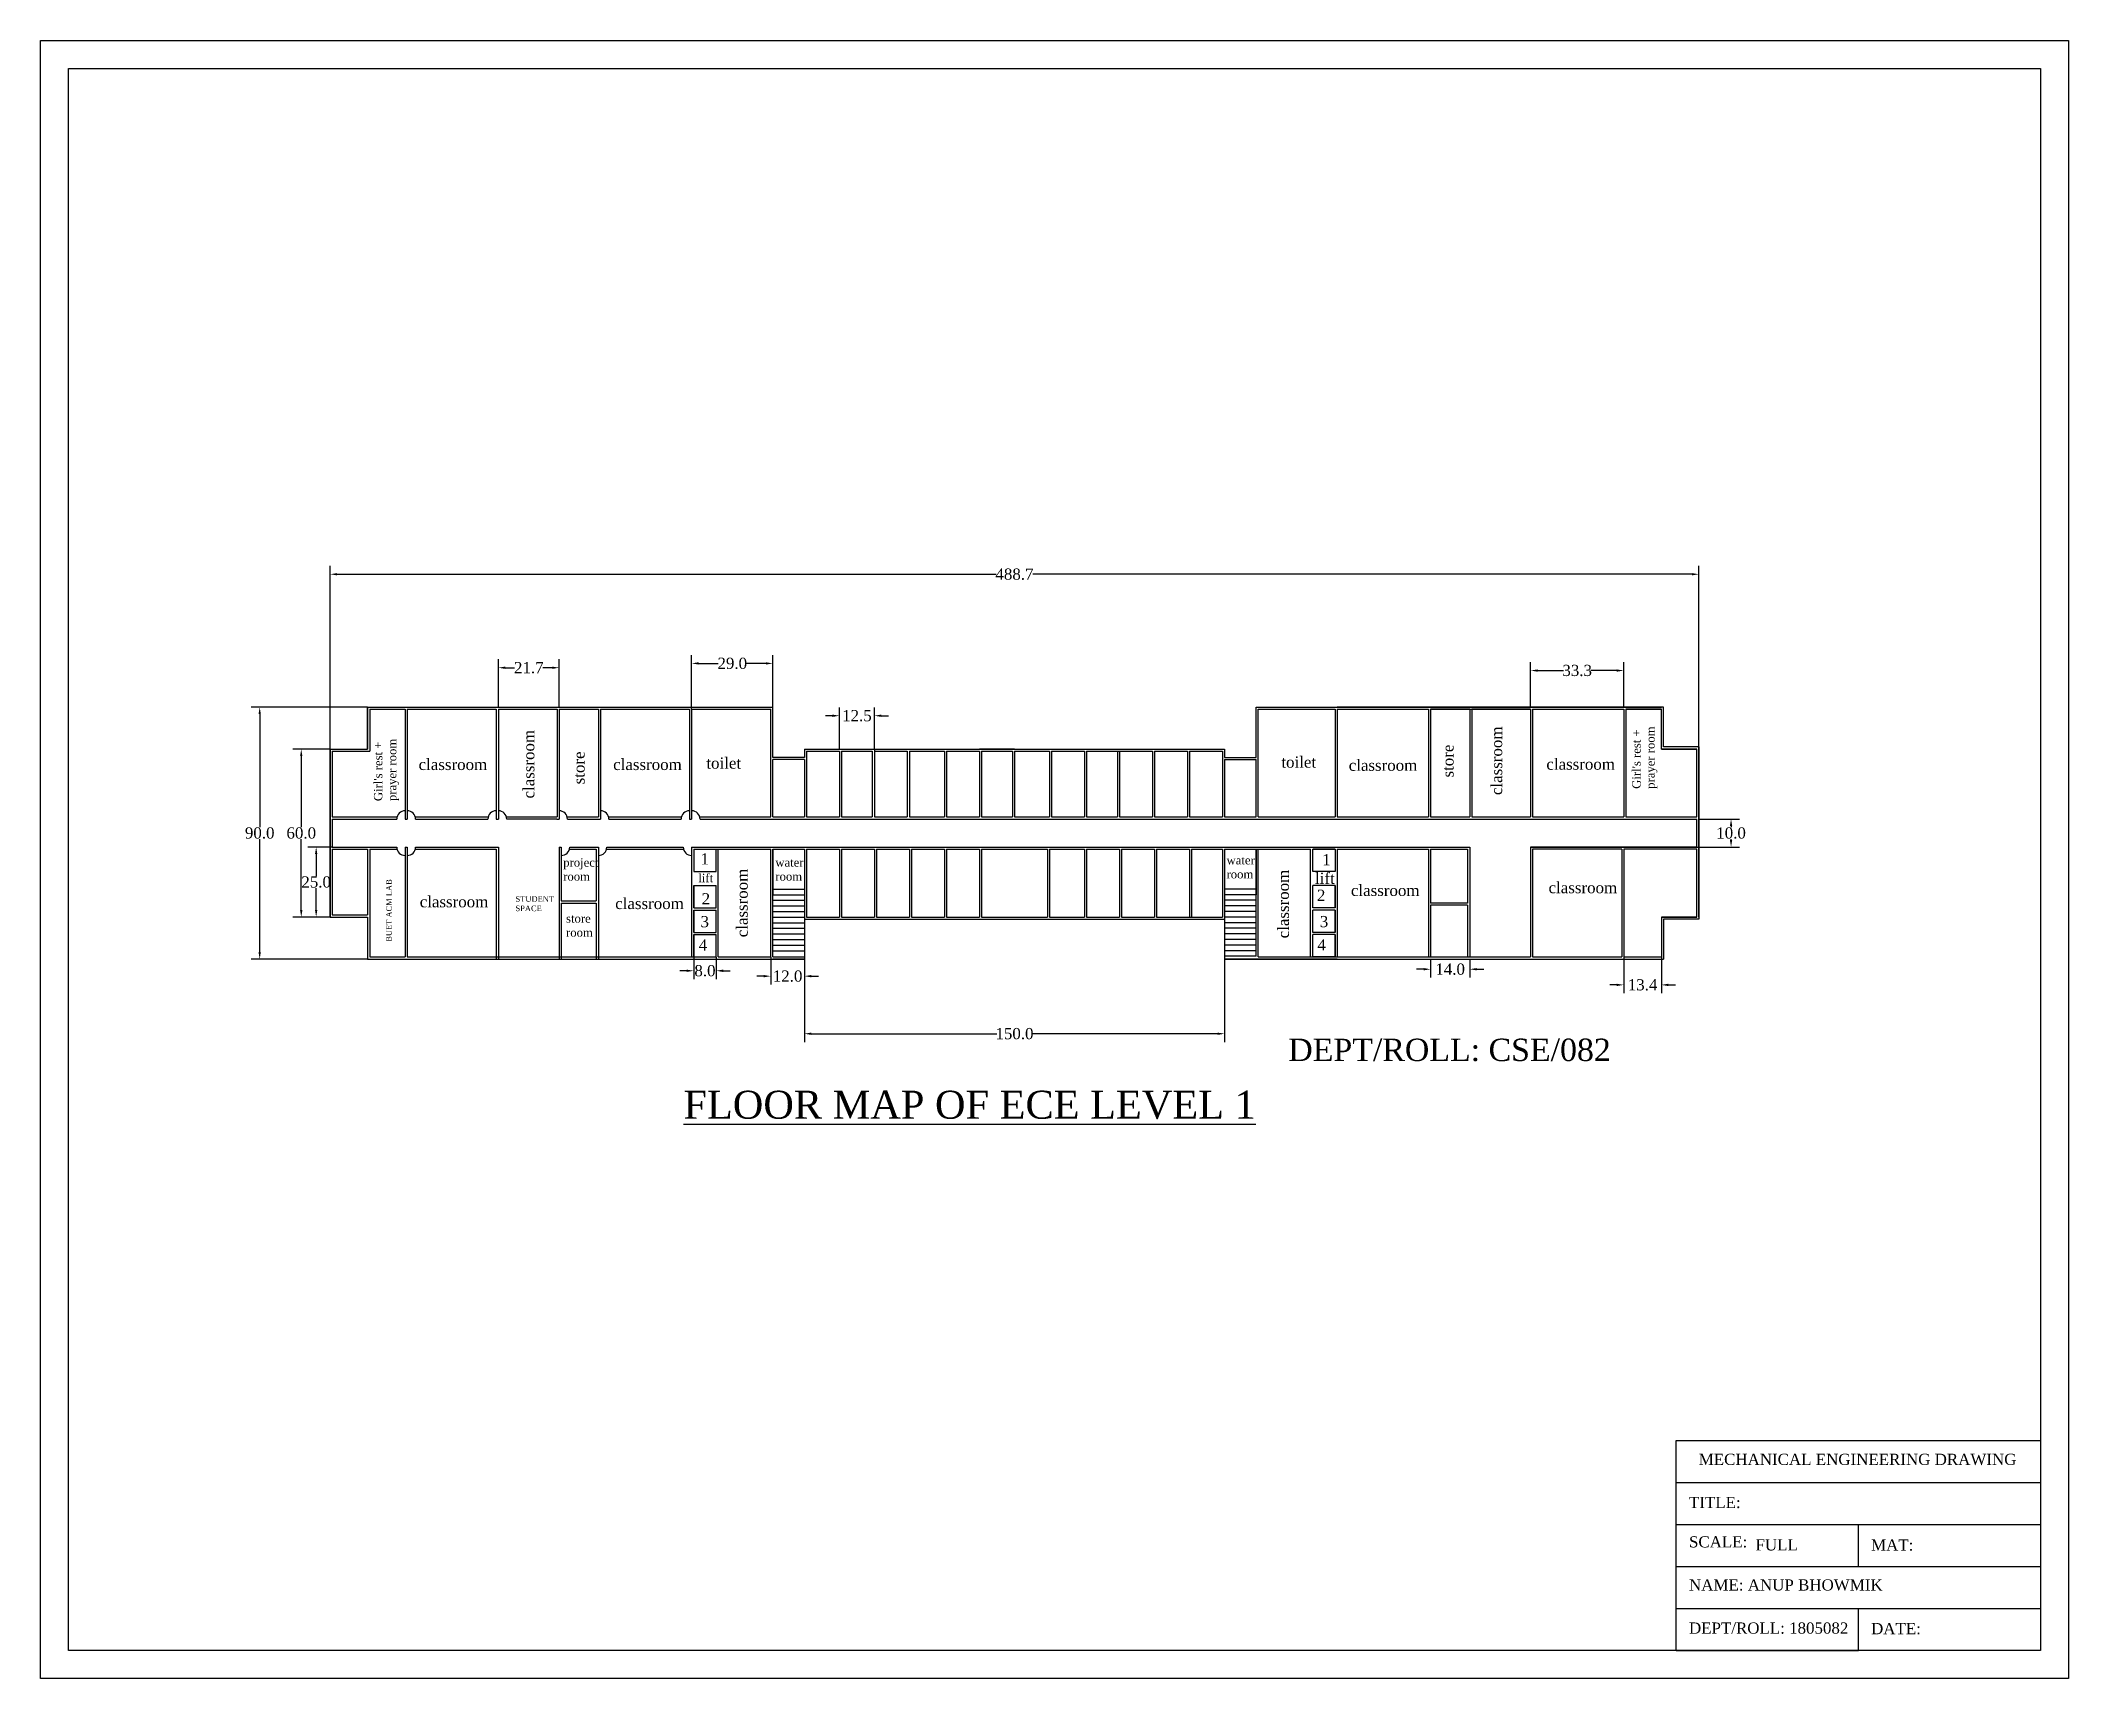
# Model space of a CAD drawing. Header units: millimetres. Extents: x 14 to 738, y -548 to 37.
import ezdxf

# ---------------------------------------------------------------- set-up
doc = ezdxf.new("R2010")
doc.units = ezdxf.units.MM
doc.header["$MEASUREMENT"] = 0
doc.styles.get("Standard").update_dxf_attribs({"font": 'times.ttf', "height": 4})
doc.dimstyles.get("Standard").update_dxf_attribs({"dimtxt": 0.18, "dimasz": 2.5, "dimexe": 3, "dimexo": 0.0625, "dimgap": 0.09, "dimtad": 0, "dimtih": 1, "dimtoh": 1, "dimdec": 1, "dimzin": 0, "dimdsep": 46, "dimtxsty": 'Standard', "dimcen": -2, "dimadec": 0, "dimazin": 0, "dimtfac": 1, "dimtdec": 1, "dimtofl": 0, "dimtmove": 0, "dimatfit": 3, "dimfxl": 1, "dimtolj": 1, "dimtzin": 0, "dimarcsym": 0})

# ---------------------------------------------------------------- blocks, each defined once
blk = doc.blocks.new('*D2')
at = {"color": 0, "lineweight": -2}
for p, q in [((286.23, -291.08), (286.23, -320.68)), ((436.23, -291.08), (436.23, -320.68)), ((288.73, -317.68), (354.95, -317.68)), ((433.73, -317.68), (367.52, -317.68))]:
    blk.add_line(p, q, dxfattribs=at)
at = {"color": 0}
for points in [[(288.73, -317.27), (288.73, -318.1), (286.23, -317.68)], [(433.73, -317.27), (433.73, -318.1), (436.23, -317.68)]]:
    blk.add_solid(points, dxfattribs=at)
at = {"layer": 'Defpoints', "color": 0}
for p in [(286.23, -291.02), (436.23, -291.02), (436.23, -317.68)]:
    blk.add_point(p, dxfattribs=at)
at = {"color": 0, "insert": (361.23, -317.68), "char_height": 4, "attachment_point": 5}
blk.add_mtext('\\A1;150.0', dxfattribs=at)
blk = doc.blocks.new('*D3')
at = {"color": 0, "lineweight": -2}
for p, q in [((116.82, -216.02), (103.6, -216.02)), ((106.6, -218.52), (106.6, -243.89)), ((106.6, -273.52), (106.6, -248.15)), ((116.82, -276.02), (103.6, -276.02))]:
    blk.add_line(p, q, dxfattribs=at)
at = {"color": 0}
for points in [[(106.18, -218.52), (107.01, -218.52), (106.6, -216.02)], [(106.18, -273.52), (107.01, -273.52), (106.6, -276.02)]]:
    blk.add_solid(points, dxfattribs=at)
at = {"layer": 'Defpoints', "color": 0}
for p in [(116.88, -216.02), (106.6, -276.02), (116.88, -276.02)]:
    blk.add_point(p, dxfattribs=at)
at = {"color": 0, "insert": (106.6, -246.02), "char_height": 4, "attachment_point": 5}
blk.add_mtext('\\A1;60.0', dxfattribs=at)
blk = doc.blocks.new('*D4')
at = {"color": 0, "lineweight": -2}
for p, q in [((130.22, -201.02), (88.76, -201.02)), ((91.76, -203.52), (91.76, -243.89)), ((91.76, -288.52), (91.76, -248.15)), ((130.22, -291.02), (88.76, -291.02))]:
    blk.add_line(p, q, dxfattribs=at)
at = {"color": 0}
for points in [[(91.34, -203.52), (92.17, -203.52), (91.76, -201.02)], [(91.34, -288.52), (92.17, -288.52), (91.76, -291.02)]]:
    blk.add_solid(points, dxfattribs=at)
at = {"layer": 'Defpoints', "color": 0}
for p in [(130.28, -201.02), (91.76, -291.02), (130.28, -291.02)]:
    blk.add_point(p, dxfattribs=at)
at = {"color": 0, "insert": (91.76, -246.02), "char_height": 4, "attachment_point": 5}
blk.add_mtext('\\A1;90.0', dxfattribs=at)
blk = doc.blocks.new('*D5')
at = {"color": 0, "lineweight": -2}
for p, q in [((605.65, -241.02), (620.07, -241.02)), ((617.07, -243.52), (617.07, -243.89)), ((604.9, -251.02), (620.07, -251.02)), ((617.07, -248.52), (617.07, -248.15))]:
    blk.add_line(p, q, dxfattribs=at)
at = {"color": 0}
for points in [[(616.65, -243.52), (617.48, -243.52), (617.07, -241.02)], [(616.65, -248.52), (617.48, -248.52), (617.07, -251.02)]]:
    blk.add_solid(points, dxfattribs=at)
at = {"layer": 'Defpoints', "color": 0}
for p in [(605.58, -241.02), (604.83, -251.02), (617.07, -251.02)]:
    blk.add_point(p, dxfattribs=at)
at = {"color": 0, "insert": (617.07, -246.02), "char_height": 4, "attachment_point": 5}
blk.add_mtext('\\A1;10.0', dxfattribs=at)
blk = doc.blocks.new('*D6')
at = {"color": 0, "lineweight": -2}
for p, q in [((545.48, -200.95), (545.48, -184.97)), ((547.98, -187.97), (557.24, -187.97)), ((576.28, -187.97), (567.03, -187.97)), ((578.78, -200.95), (578.78, -184.97))]:
    blk.add_line(p, q, dxfattribs=at)
at = {"color": 0}
for points in [[(547.98, -187.56), (547.98, -188.39), (545.48, -187.97)], [(576.28, -187.56), (576.28, -188.39), (578.78, -187.97)]]:
    blk.add_solid(points, dxfattribs=at)
at = {"layer": 'Defpoints', "color": 0}
for p in [(578.78, -187.97), (545.48, -201.02), (578.78, -201.02)]:
    blk.add_point(p, dxfattribs=at)
at = {"color": 0, "insert": (562.13, -187.97), "char_height": 4, "attachment_point": 5}
blk.add_mtext('\\A1;33.3', dxfattribs=at)
blk = doc.blocks.new('*D7')
at = {"color": 0, "lineweight": -2}
for p, q in [((578.78, -290.33), (578.78, -303.24)), ((592.18, -291.08), (592.18, -303.24)), ((576.28, -300.24), (573.78, -300.24)), ((594.68, -300.24), (597.18, -300.24))]:
    blk.add_line(p, q, dxfattribs=at)
at = {"color": 0}
for points in [[(576.28, -299.83), (576.28, -300.66), (578.78, -300.24)], [(594.68, -299.83), (594.68, -300.66), (592.18, -300.24)]]:
    blk.add_solid(points, dxfattribs=at)
at = {"layer": 'Defpoints', "color": 0}
for p in [(578.78, -290.27), (592.18, -291.02), (592.18, -300.24)]:
    blk.add_point(p, dxfattribs=at)
at = {"color": 0, "insert": (585.48, -300.24), "char_height": 4, "attachment_point": 5}
blk.add_mtext('\\A1;13.4', dxfattribs=at)
blk = doc.blocks.new('*D8')
at = {"color": 0, "lineweight": -2}
for p, q in [((507.28, -294.65), (504.78, -294.65)), ((509.78, -291.08), (509.78, -297.65)), ((523.78, -291.08), (523.78, -297.65)), ((526.28, -294.65), (528.78, -294.65))]:
    blk.add_line(p, q, dxfattribs=at)
at = {"color": 0}
for points in [[(507.28, -294.23), (507.28, -295.06), (509.78, -294.65)], [(526.28, -294.23), (526.28, -295.06), (523.78, -294.65)]]:
    blk.add_solid(points, dxfattribs=at)
at = {"layer": 'Defpoints', "color": 0}
for p in [(509.78, -291.02), (523.78, -291.02), (523.78, -294.65)]:
    blk.add_point(p, dxfattribs=at)
at = {"color": 0, "insert": (516.78, -294.65), "char_height": 4, "attachment_point": 5}
blk.add_mtext('\\A1;14.0', dxfattribs=at)
blk = doc.blocks.new('*D1')
at = {"color": 0, "lineweight": -2}
for p, q in [((298.73, -215.95), (298.73, -201.11)), ((311.23, -215.95), (311.23, -201.11)), ((296.23, -204.11), (293.73, -204.11)), ((313.73, -204.11), (316.23, -204.11))]:
    blk.add_line(p, q, dxfattribs=at)
at = {"color": 0}
for points in [[(296.23, -203.69), (296.23, -204.53), (298.73, -204.11)], [(313.73, -203.69), (313.73, -204.53), (311.23, -204.11)]]:
    blk.add_solid(points, dxfattribs=at)
at = {"layer": 'Defpoints', "color": 0}
for p in [(311.23, -204.11), (298.73, -216.02), (311.23, -216.02)]:
    blk.add_point(p, dxfattribs=at)
at = {"color": 0, "insert": (304.98, -204.11), "char_height": 4, "attachment_point": 5}
blk.add_mtext('\\A1;12.5', dxfattribs=at)
blk = doc.blocks.new('*D9')
at = {"color": 0, "lineweight": -2}
for p, q in [((244.23, -295.2), (241.73, -295.2)), ((246.73, -290.33), (246.73, -298.2)), ((254.73, -290.33), (254.73, -298.2)), ((257.23, -295.2), (259.73, -295.2))]:
    blk.add_line(p, q, dxfattribs=at)
at = {"color": 0}
for points in [[(244.23, -294.78), (244.23, -295.62), (246.73, -295.2)], [(257.23, -294.78), (257.23, -295.62), (254.73, -295.2)]]:
    blk.add_solid(points, dxfattribs=at)
at = {"layer": 'Defpoints', "color": 0}
for p in [(246.73, -290.27), (254.73, -290.27), (254.73, -295.2)]:
    blk.add_point(p, dxfattribs=at)
at = {"color": 0, "insert": (250.73, -295.2), "char_height": 4, "attachment_point": 5}
blk.add_mtext('\\A1;8.0', dxfattribs=at)
blk = doc.blocks.new('*D10')
at = {"color": 0, "lineweight": -2}
for p, q in [((176.98, -200.95), (176.98, -183.96)), ((179.48, -186.96), (182.77, -186.96)), ((196.18, -186.96), (192.9, -186.96)), ((198.68, -200.95), (198.68, -183.96))]:
    blk.add_line(p, q, dxfattribs=at)
at = {"color": 0}
for points in [[(179.48, -186.55), (179.48, -187.38), (176.98, -186.96)], [(196.18, -186.55), (196.18, -187.38), (198.68, -186.96)]]:
    blk.add_solid(points, dxfattribs=at)
at = {"layer": 'Defpoints', "color": 0}
for p in [(198.68, -186.96), (176.98, -201.02), (198.68, -201.02)]:
    blk.add_point(p, dxfattribs=at)
at = {"color": 0, "insert": (187.83, -186.96), "char_height": 4, "attachment_point": 5}
blk.add_mtext('\\A1;21.7', dxfattribs=at)
blk = doc.blocks.new('*D11')
at = {"color": 0, "lineweight": -2}
for p, q in [((245.98, -201.7), (245.98, -182.42)), ((248.48, -185.42), (255.4, -185.42)), ((272.48, -185.42), (265.57, -185.42)), ((274.98, -201.7), (274.98, -182.42))]:
    blk.add_line(p, q, dxfattribs=at)
at = {"color": 0}
for points in [[(248.48, -185), (248.48, -185.84), (245.98, -185.42)], [(272.48, -185), (272.48, -185.84), (274.98, -185.42)]]:
    blk.add_solid(points, dxfattribs=at)
at = {"layer": 'Defpoints', "color": 0}
for p in [(274.98, -185.42), (245.98, -201.77), (274.98, -201.77)]:
    blk.add_point(p, dxfattribs=at)
at = {"color": 0, "insert": (260.48, -185.42), "char_height": 4, "attachment_point": 5}
blk.add_mtext('\\A1;29.0', dxfattribs=at)
blk = doc.blocks.new('*D13')
at = {"color": 0, "lineweight": -2}
for p, q in [((116.88, -215.95), (116.88, -150.58)), ((605.58, -215.2), (605.58, -150.58)), ((119.38, -153.58), (354.68, -153.58)), ((603.08, -153.58), (367.79, -153.58))]:
    blk.add_line(p, q, dxfattribs=at)
at = {"color": 0}
for points in [[(119.38, -153.16), (119.38, -153.99), (116.88, -153.58)], [(603.08, -153.16), (603.08, -153.99), (605.58, -153.58)]]:
    blk.add_solid(points, dxfattribs=at)
at = {"layer": 'Defpoints', "color": 0}
for p in [(116.88, -153.58), (116.88, -216.02), (605.58, -215.27)]:
    blk.add_point(p, dxfattribs=at)
at = {"color": 0, "insert": (361.23, -153.58), "char_height": 4, "attachment_point": 5}
blk.add_mtext('\\A1;488.7', dxfattribs=at)
blk = doc.blocks.new('*D14')
at = {"color": 0, "lineweight": -2}
for p, q in [((117.57, -251.02), (108.92, -251.02)), ((111.92, -253.52), (111.92, -261.39)), ((111.92, -273.52), (111.92, -265.65)), ((116.76, -276.02), (108.92, -276.02))]:
    blk.add_line(p, q, dxfattribs=at)
at = {"color": 0}
for points in [[(111.5, -253.52), (112.34, -253.52), (111.92, -251.02)], [(111.5, -273.52), (112.34, -273.52), (111.92, -276.02)]]:
    blk.add_solid(points, dxfattribs=at)
at = {"layer": 'Defpoints', "color": 0}
for p in [(111.92, -251.02), (117.63, -251.02), (116.82, -276.02)]:
    blk.add_point(p, dxfattribs=at)
at = {"color": 0, "insert": (111.92, -263.52), "char_height": 4, "attachment_point": 5}
blk.add_mtext('\\A1;25.0', dxfattribs=at)
blk = doc.blocks.new('*D15')
at = {"color": 0, "lineweight": -2}
for p, q in [((274.23, -290.33), (274.23, -300.13)), ((286.23, -290.33), (286.23, -300.13)), ((271.73, -297.13), (269.23, -297.13)), ((288.73, -297.13), (291.23, -297.13))]:
    blk.add_line(p, q, dxfattribs=at)
at = {"color": 0}
for points in [[(271.73, -296.71), (271.73, -297.54), (274.23, -297.13)], [(288.73, -296.71), (288.73, -297.54), (286.23, -297.13)]]:
    blk.add_solid(points, dxfattribs=at)
at = {"layer": 'Defpoints', "color": 0}
for p in [(274.23, -290.27), (286.23, -290.27), (286.23, -297.13)]:
    blk.add_point(p, dxfattribs=at)
at = {"color": 0, "insert": (280.23, -297.13), "char_height": 4, "attachment_point": 5}
blk.add_mtext('\\A1;12.0', dxfattribs=at)

msp = doc.modelspace()

# ---------------------------------------------------------------- linework, layer by layer
for p, q in [((130.28, -201.02), (274.98, -201.02)), ((130.28, -201.02), (274.98, -201.02)), ((130.28, -216.02), (130.28, -201.02)), ((130.28, -201.02), (143.68, -201.02)), ((130.28, -201.02), (130.28, -216.02)), ((131.03, -201.77), (143.68, -201.77)), ((131.03, -201.77), (131.03, -216.77)), ((143.68, -201.02), (176.98, -201.02)), ((143.68, -201.77), (143.68, -241.02)), ((144.43, -201.77), (176.23, -201.77)), ((144.43, -201.77), (144.43, -241.02)), ((176.23, -201.77), (176.21, -241.02)), ((176.98, -201.02), (198.68, -201.02)), ((176.98, -201.77), (197.93, -201.77)), ((176.98, -201.77), (176.98, -241.02)), ((197.93, -201.77), (197.93, -240.27)), ((198.68, -201.02), (212.68, -201.02)), ((198.68, -201.77), (212.68, -201.77)), ((198.68, -201.77), (198.68, -241.02)), ((212.68, -201.02), (245.98, -201.02)), ((212.68, -201.77), (212.68, -240.27)), ((213.43, -201.77), (245.23, -201.77)), ((213.43, -201.77), (213.43, -241.02)), ((245.23, -201.77), (245.23, -241.02)), ((245.98, -201.77), (274.23, -201.77)), ((245.98, -201.77), (245.98, -241.02)), ((274.23, -240.27), (274.23, -201.77)), ((274.98, -219.02), (274.98, -201.02)), ((447.48, -201.02), (592.18, -201.02)), ((447.48, -219.02), (447.48, -201.02)), ((448.23, -201.77), (475.73, -201.77)), ((448.23, -240.27), (448.23, -201.77)), ((475.73, -201.77), (475.73, -240.27)), ((509.78, -201.02), (476.48, -201.02)), ((476.48, -201.77), (509.03, -201.77)), ((476.48, -201.77), (476.48, -240.27)), ((509.03, -201.77), (509.03, -240.27)), ((523.78, -201.02), (509.78, -201.02)), ((509.78, -201.77), (545.48, -201.77)), ((523.78, -201.77), (509.78, -201.77)), ((509.78, -201.77), (509.78, -240.27)), ((545.48, -201.02), (523.78, -201.02)), ((523.78, -201.77), (523.78, -240.27)), ((545.48, -201.77), (524.53, -201.77)), ((524.53, -201.77), (524.53, -240.27)), ((578.78, -201.02), (545.48, -201.02)), ((545.48, -201.02), (578.78, -201.02)), ((545.48, -201.77), (545.48, -240.27)), ((546.23, -201.77), (578.78, -201.77)), ((546.23, -201.77), (546.23, -240.27)), ((546.23, -201.77), (578.78, -201.77)), ((592.18, -201.02), (578.78, -201.02)), ((578.78, -201.77), (578.78, -240.27)), ((579.53, -201.77), (592.18, -201.77)), ((592.18, -201.77), (579.53, -201.77)), ((579.53, -201.77), (579.53, -240.27)), ((592.93, -201.02), (592.18, -201.02)), ((592.18, -216.02), (592.18, -201.77)), ((592.18, -216.02), (592.18, -201.77)), ((592.93, -215.27), (592.93, -201.02)), ((116.88, -276.02), (116.88, -216.02)), ((116.88, -216.02), (130.28, -216.02)), ((116.88, -216.02), (116.88, -241.02)), ((116.88, -216.02), (130.28, -216.02)), ((116.88, -216.02), (116.88, -276.02)), ((117.63, -216.77), (130.28, -216.77)), ((117.63, -216.77), (117.63, -240.27)), ((130.28, -216.77), (131.03, -216.77)), ((286.23, -216.02), (436.23, -216.02)), ((286.23, -216.02), (286.23, -219.02)), ((286.23, -216.02), (286.23, -219.02)), ((286.98, -216.77), (298.73, -216.77)), ((286.98, -216.77), (286.98, -240.27)), ((298.73, -216.77), (298.73, -240.27)), ((299.48, -216.77), (310.48, -216.77)), ((299.48, -216.77), (299.48, -240.27)), ((310.48, -216.77), (310.48, -240.27)), ((311.23, -216.02), (311.23, -240.27)), ((311.23, -216.77), (322.98, -216.77)), ((322.98, -216.77), (322.98, -240.27)), ((323.73, -216.77), (336.23, -216.77)), ((323.73, -216.77), (323.73, -240.27)), ((336.23, -216.77), (336.23, -240.27)), ((336.98, -216.77), (348.73, -216.77)), ((336.98, -216.77), (336.98, -240.27)), ((361.23, -216.02), (348.73, -216.02)), ((348.73, -216.77), (348.73, -240.27)), ((349.48, -216.77), (360.48, -216.77)), ((349.48, -216.77), (349.48, -240.27)), ((360.48, -216.77), (360.48, -240.27)), ((361.23, -216.77), (373.73, -216.77)), ((361.23, -216.77), (361.23, -240.27)), ((373.73, -216.77), (373.73, -240.27)), ((374.48, -216.77), (386.23, -216.77)), ((374.48, -216.77), (374.48, -240.27)), ((386.23, -216.77), (386.23, -240.27)), ((386.98, -216.77), (410.48, -216.77)), ((386.98, -216.77), (386.98, -240.27)), ((397.98, -216.77), (397.98, -240.27)), ((398.73, -216.77), (398.73, -240.27)), ((410.48, -216.77), (410.48, -240.27)), ((411.23, -216.77), (422.98, -216.77)), ((411.23, -216.77), (411.23, -240.27)), ((422.98, -216.77), (422.98, -240.27)), ((423.73, -216.77), (435.48, -216.77)), ((423.73, -216.77), (423.73, -240.27)), ((435.48, -216.77), (435.48, -240.27)), ((436.23, -216.02), (436.23, -219.02)), ((436.23, -216.02), (436.23, -219.02)), ((592.18, -216.02), (604.83, -216.02)), ((604.83, -216.02), (592.18, -216.02)), ((604.83, -216.02), (592.18, -216.02)), ((604.83, -216.02), (592.18, -216.02)), ((605.58, -215.27), (592.93, -215.27)), ((604.83, -240.27), (604.83, -216.02)), ((605.58, -215.27), (605.58, -276.02)), ((605.58, -276.02), (605.58, -215.27)), ((605.58, -215.27), (605.58, -241.02)), ((286.23, -219.02), (274.98, -219.02)), ((274.98, -240.27), (274.98, -219.77)), ((286.23, -219.77), (274.98, -219.77)), ((286.23, -219.77), (286.23, -240.27)), ((436.23, -219.02), (447.48, -219.02)), ((436.23, -219.77), (436.23, -240.27)), ((436.23, -219.77), (447.48, -219.77)), ((447.48, -240.27), (447.48, -219.77)), ((117.63, -240.27), (130.28, -240.27)), ((117.63, -241.02), (140.68, -241.02)), ((117.63, -241.02), (117.63, -251.02)), ((130.28, -240.27), (131.03, -240.27)), ((131.03, -240.27), (140.78, -240.27)), ((143.68, -241.02), (144.43, -241.02)), ((147.34, -240.27), (173.31, -240.27)), ((147.43, -241.02), (173.21, -241.02)), ((176.21, -241.02), (176.96, -241.02)), ((179.87, -240.27), (197.93, -240.27)), ((197.89, -241.02), (198.64, -241.02)), ((201.54, -240.27), (212.68, -240.27)), ((216.34, -240.27), (242.33, -240.27)), ((248.89, -240.27), (274.23, -240.27)), ((274.98, -240.27), (286.23, -240.27)), ((286.98, -240.27), (298.73, -240.27)), ((299.48, -240.27), (310.48, -240.27)), ((311.23, -240.27), (322.98, -240.27)), ((323.73, -240.27), (336.23, -240.27)), ((336.98, -240.27), (348.73, -240.27)), ((349.48, -240.27), (360.48, -240.27)), ((361.23, -240.27), (373.73, -240.27)), ((374.48, -240.27), (386.23, -240.27)), ((386.98, -240.27), (397.98, -240.27)), ((398.73, -240.27), (410.48, -240.27)), ((411.23, -240.27), (422.98, -240.27)), ((423.73, -240.27), (435.48, -240.27)), ((436.23, -240.27), (447.48, -240.27)), ((448.23, -240.27), (475.73, -240.27)), ((476.48, -240.27), (509.03, -240.27)), ((509.78, -240.27), (523.78, -240.27)), ((524.53, -240.27), (545.48, -240.27)), ((546.23, -240.27), (578.78, -240.27)), ((579.53, -240.27), (604.83, -240.27)), ((604.83, -251.02), (604.83, -241.02)), ((117.63, -251.02), (140.68, -251.02)), ((117.63, -251.77), (130.28, -251.77)), ((117.63, -251.77), (117.63, -275.27)), ((130.28, -251.77), (130.28, -275.27)), ((131.03, -251.77), (140.78, -251.77)), ((131.03, -251.77), (131.03, -290.27)), ((143.68, -251.02), (143.68, -290.27)), ((143.68, -251.02), (144.43, -251.02)), ((144.43, -251.02), (144.43, -290.27)), ((147.34, -251.77), (176.23, -251.77)), ((147.43, -251.02), (176.98, -251.02)), ((176.23, -251.77), (176.23, -291.02)), ((176.98, -251.02), (176.98, -291.02)), ((198.68, -251.02), (199.43, -251.02)), ((198.68, -251.02), (198.68, -291.02)), ((199.43, -251.02), (199.43, -270.27)), ((202.34, -251.77), (211.93, -251.77)), ((202.43, -251.02), (212.68, -251.02)), ((211.93, -251.77), (211.93, -270.27)), ((212.68, -251.02), (212.68, -291.02)), ((215.59, -251.77), (243.08, -251.77)), ((215.68, -251.02), (242.98, -251.02)), ((245.98, -251.02), (245.98, -290.27)), ((245.98, -251.02), (523.78, -251.02)), ((246.73, -251.77), (274.23, -251.77)), ((246.73, -251.77), (246.73, -259.77)), ((246.73, -251.77), (246.73, -259.02)), ((246.73, -251.77), (254.73, -251.77)), ((246.73, -251.77), (246.73, -259.77)), ((254.73, -259.77), (254.73, -251.77)), ((255.48, -290.27), (255.48, -251.77)), ((274.23, -290.27), (274.23, -251.77)), ((274.98, -251.77), (286.23, -251.77)), ((274.98, -290.27), (274.98, -251.77)), ((274.98, -251.77), (274.98, -266.02)), ((286.23, -251.77), (286.23, -276.02)), ((286.98, -251.77), (298.73, -251.77)), ((286.98, -251.77), (286.98, -276.02)), ((298.73, -251.77), (298.73, -276.02)), ((299.48, -251.77), (311.23, -251.77)), ((299.48, -251.77), (299.48, -276.02)), ((311.23, -251.77), (311.23, -276.02)), ((311.98, -251.77), (323.73, -251.77)), ((311.98, -251.77), (311.98, -276.02)), ((323.73, -251.77), (323.73, -276.02)), ((324.48, -251.77), (336.23, -251.77)), ((324.48, -251.77), (324.48, -276.02)), ((336.23, -251.77), (336.23, -276.02)), ((336.98, -251.77), (348.73, -251.77)), ((336.98, -251.77), (336.98, -276.02)), ((348.73, -251.77), (348.73, -276.02)), ((349.48, -251.77), (372.98, -251.77)), ((349.48, -251.77), (349.48, -276.02)), ((372.98, -251.77), (372.98, -276.02)), ((373.73, -251.77), (386.23, -251.77)), ((373.73, -251.77), (373.73, -276.02)), ((386.23, -251.77), (386.23, -276.02)), ((386.98, -251.77), (398.73, -251.77)), ((386.98, -251.77), (386.98, -276.02)), ((398.73, -251.77), (398.73, -276.02)), ((399.48, -251.77), (411.23, -251.77)), ((399.48, -251.77), (399.48, -276.02)), ((411.23, -251.77), (411.23, -276.02)), ((411.98, -251.77), (423.73, -251.77)), ((411.98, -251.77), (411.98, -276.02)), ((423.73, -251.77), (423.73, -276.02)), ((424.48, -251.77), (435.48, -251.77)), ((424.48, -251.77), (424.48, -276.02)), ((435.48, -251.77), (435.48, -276.02)), ((436.23, -251.77), (466.98, -251.77)), ((436.23, -251.77), (436.23, -276.02)), ((436.23, -251.77), (436.23, -276.02)), ((447.48, -290.02), (447.48, -251.77)), ((447.48, -290.02), (447.48, -251.77)), ((447.48, -251.77), (447.48, -266.02)), ((448.23, -290.27), (448.23, -251.77)), ((466.98, -290.27), (466.98, -251.77)), ((467.73, -251.77), (475.73, -251.77)), ((467.73, -259.77), (467.73, -251.77)), ((475.73, -251.77), (467.73, -251.77)), ((475.73, -251.77), (475.73, -259.77)), ((475.73, -251.77), (475.73, -259.02)), ((475.73, -251.77), (475.73, -259.77)), ((476.48, -251.77), (509.03, -251.77)), ((476.48, -251.77), (476.48, -290.27)), ((476.48, -251.77), (476.48, -290.27)), ((509.03, -251.77), (509.03, -290.27)), ((509.78, -251.77), (509.78, -271.02)), ((509.78, -251.77), (523.03, -251.77)), ((523.03, -251.77), (523.03, -271.02)), ((523.78, -251.02), (523.78, -290.27)), ((545.48, -251.02), (604.83, -251.02)), ((604.83, -251.02), (545.48, -251.02)), ((545.48, -251.02), (545.48, -290.27)), ((578.03, -251.77), (546.23, -251.77)), ((546.23, -251.77), (546.23, -290.27)), ((578.03, -251.77), (578.03, -290.27)), ((604.83, -251.77), (578.78, -251.77)), ((578.78, -251.77), (578.78, -290.27)), ((604.83, -276.02), (604.83, -251.77)), ((246.73, -259.77), (254.73, -259.77)), ((475.73, -259.77), (467.73, -259.77)), ((246.73, -264.77), (246.73, -272.77)), ((246.73, -272.77), (246.73, -264.77)), ((246.73, -264.77), (254.73, -264.77)), ((254.73, -272.77), (254.73, -264.77)), ((274.98, -266.02), (286.23, -266.02)), ((274.98, -266.02), (274.98, -268.02)), ((447.48, -266.02), (436.23, -266.02)), ((447.48, -266.02), (447.48, -268.02)), ((467.73, -272.77), (467.73, -264.77)), ((475.73, -264.77), (467.73, -264.77)), ((475.73, -264.77), (475.73, -272.77)), ((475.73, -272.77), (475.73, -264.77)), ((199.35, -270.27), (211.93, -270.27)), ((199.35, -271.02), (211.93, -271.02)), ((199.43, -271.02), (199.43, -291.02)), ((211.93, -271.02), (211.93, -291.02)), ((246.73, -272.77), (254.73, -272.77)), ((246.73, -273.52), (246.73, -281.52)), ((246.73, -281.52), (246.73, -273.52)), ((246.73, -273.52), (254.73, -273.52)), ((254.73, -281.52), (254.73, -273.52)), ((274.98, -268.02), (286.23, -268.02)), ((274.98, -270.02), (286.23, -270.02)), ((274.98, -272.02), (286.23, -272.02)), ((274.98, -274.02), (286.23, -274.02)), ((447.48, -268.02), (436.23, -268.02)), ((447.48, -270.02), (436.23, -270.02)), ((447.48, -272.02), (436.23, -272.02)), ((447.48, -274.02), (436.23, -274.02)), ((475.73, -272.77), (467.73, -272.77)), ((467.73, -281.52), (467.73, -273.52)), ((475.73, -273.52), (467.73, -273.52)), ((475.73, -273.52), (475.73, -281.52)), ((475.73, -281.52), (475.73, -273.52)), ((523.03, -271.02), (509.78, -271.02)), ((509.78, -271.77), (509.78, -290.27)), ((523.03, -271.77), (509.78, -271.77)), ((523.03, -271.77), (523.03, -290.27)), ((116.88, -276.02), (130.28, -276.02)), ((116.88, -276.02), (130.28, -276.02)), ((117.63, -275.27), (130.28, -275.27)), ((130.28, -276.02), (130.28, -291.02)), ((130.28, -276.02), (130.28, -291.02)), ((246.73, -281.52), (254.73, -281.52)), ((246.73, -282.27), (246.73, -290.27)), ((246.73, -290.27), (246.73, -282.27)), ((246.73, -282.27), (254.73, -282.27)), ((254.73, -290.27), (254.73, -282.27)), ((274.98, -276.02), (286.23, -276.02)), ((274.98, -278.02), (286.23, -278.02)), ((274.98, -280.02), (286.23, -280.02)), ((274.98, -282.02), (286.23, -282.02)), ((286.23, -276.02), (286.23, -291.02)), ((286.23, -276.77), (436.23, -276.77)), ((286.98, -276.02), (298.73, -276.02)), ((299.48, -276.02), (311.23, -276.02)), ((311.98, -276.02), (323.73, -276.02)), ((324.48, -276.02), (336.23, -276.02)), ((336.98, -276.02), (348.73, -276.02)), ((349.48, -276.02), (372.98, -276.02)), ((373.73, -276.02), (386.23, -276.02)), ((386.98, -276.02), (398.73, -276.02)), ((399.48, -276.02), (411.23, -276.02)), ((411.98, -276.02), (435.48, -276.02)), ((436.23, -276.02), (436.23, -291.02)), ((436.23, -276.02), (436.23, -291.02)), ((447.48, -276.02), (436.23, -276.02)), ((447.48, -278.02), (436.23, -278.02)), ((447.48, -280.02), (436.23, -280.02)), ((447.48, -282.02), (436.23, -282.02)), ((475.73, -281.52), (467.73, -281.52)), ((467.73, -290.27), (467.73, -282.27)), ((475.73, -282.27), (467.73, -282.27)), ((475.73, -282.27), (475.73, -290.27)), ((475.73, -290.27), (475.73, -282.27)), ((592.18, -276.02), (604.83, -276.02)), ((604.83, -276.02), (592.18, -276.02)), ((592.18, -276.02), (592.18, -291.02)), ((604.83, -276.02), (592.18, -276.02)), ((604.83, -276.02), (592.18, -276.02)), ((592.18, -276.02), (592.18, -291.02)), ((605.58, -276.77), (592.93, -276.77)), ((592.93, -276.77), (592.93, -291.02)), ((605.58, -276.02), (605.58, -276.77)), ((274.98, -284.02), (286.23, -284.02)), ((274.98, -286.02), (286.23, -286.02)), ((274.98, -288.02), (286.23, -288.02)), ((447.48, -284.02), (436.23, -284.02)), ((447.48, -286.02), (436.23, -286.02)), ((447.48, -288.02), (436.23, -288.02)), ((130.28, -291.02), (286.23, -291.02)), ((131.03, -290.27), (143.68, -290.27)), ((144.43, -290.27), (254.73, -290.27)), ((245.98, -291.02), (285.98, -291.02)), ((245.98, -291.02), (255.48, -291.02)), ((246.73, -290.27), (254.73, -290.27)), ((255.48, -290.27), (274.23, -290.27)), ((274.98, -290.27), (286.23, -290.27)), ((285.98, -291.02), (274.98, -291.02)), ((447.48, -290.02), (436.23, -290.02)), ((436.23, -291.02), (592.18, -291.02)), ((476.48, -291.02), (436.48, -291.02)), ((436.48, -291.02), (447.48, -291.02)), ((436.48, -291.02), (447.48, -291.02)), ((448.23, -290.27), (545.48, -290.27)), ((476.48, -291.02), (466.98, -291.02)), ((475.73, -290.27), (467.73, -290.27)), ((509.78, -291.02), (523.78, -291.02)), ((546.23, -290.27), (578.03, -290.27)), ((578.78, -290.27), (592.18, -290.27)), ((592.18, -291.02), (592.93, -291.02)), ((597.52, -537.96), (597.52, -462.96)), ((597.52, -462.96), (727.52, -462.96)), ((727.52, -462.96), (727.52, -537.96)), ((597.52, -492.96), (597.52, -477.96)), ((597.52, -477.96), (727.52, -477.96)), ((597.52, -507.96), (597.52, -492.96)), ((597.52, -492.96), (727.52, -492.96)), ((662.52, -507.96), (662.52, -492.96)), ((597.52, -522.96), (597.52, -507.96)), ((597.52, -507.96), (727.52, -507.96)), ((597.52, -507.96), (662.52, -507.96)), ((597.52, -537.96), (597.52, -522.96)), ((597.52, -522.96), (727.52, -522.96)), ((662.52, -537.96), (662.52, -522.96)), ((727.52, -537.96), (597.52, -537.96)), ((597.52, -537.96), (662.52, -537.96)), ((597.52, -537.96), (662.52, -537.96))]:
    msp.add_line(p, q)
at = {"ltscale": 6}
for p, q in [((197.89, -241.02), (179.96, -241.02)), ((201.64, -241.02), (213.43, -241.02)), ((216.43, -241.02), (242.23, -241.02)), ((245.23, -241.02), (245.98, -241.02)), ((248.98, -241.02), (604.83, -241.02))]:
    msp.add_line(p, q, dxfattribs=at)
for points in [[(13.52, 37.04), (737.52, 37.04), (737.52, -547.96), (13.52, -547.96)], [(23.52, 27.04), (727.52, 27.04), (727.52, -537.96), (23.52, -537.96)]]:
    msp.add_lwpolyline(points, close=True)
for centre, start, end in [((143.68, -241.02), 90, 180), ((144.43, -241.02), 0, 90), ((176.21, -241.02), 90, 180), ((176.96, -241.02), 0, 90), ((198.64, -241.02), 360, 90), ((213.43, -241.02), 0, 90), ((245.23, -241.02), 90, 180), ((245.98, -241.02), 0, 90), ((143.68, -251.02), 180, 270), ((144.43, -251.02), 270, 0), ((199.43, -251.02), 270, 0), ((212.68, -251.02), 270, 0), ((245.98, -251.02), 180, 270)]:
    msp.add_arc(centre, 3, start, end, dxfattribs=at)

# ---------------------------------------------------------------- texts
at = {"color": 6, "rotation": 90}
for s, insert, char_height, width, attachment_point in [('classroom', (185.82, -221.42), 4, 33.6814, 2), ('classroom', (531.35, -232.45), 4, 13.6814, 1), ("Girl's rest + prayer room", (581.79, -230.21), 3, 31.6152, 1), ("Girl's rest + prayer room", (132.54, -234.6), 3, 31.6152, 1), ('store', (203.76, -228.61), 4, 40.8182, 1), ('store', (514, -226.17), 4, 27.2621, 1), ('classroom', (261.99, -283.24), 4, 27.1298, 1), ('classroom', (455.22, -283.61), 4, 34.2894, 1)]:
    msp.add_mtext(s, dxfattribs=dict(at, insert=insert, char_height=char_height, width=width, attachment_point=attachment_point))
at = {"color": 6}
for s, insert, char_height, width, attachment_point in [('classroom', (148.5, -219.5), 4, 27.161, 1), ('classroom', (217.96, -219.5), 4, 27.161, 1), ('toilet', (251.22, -219.02), 4, 29.3927, 1), ('toilet', (456.51, -218.66), 4, 20.3478, 1), ('classroom', (480.56, -219.78), 4, 27.2301, 1), ('classroom', (551.13, -219.39), 4, 23.8408, 1), ('1', (250.63, -253.24), 4, 5.4034, 2), ('project room', (200.12, -255.01), 3, 20.2014, 1), ('lift', (248.37, -260.56), 3, 7.3313, 1), ('water room', (275.86, -255), 3, 6.0466, 1), ('water room', (436.95, -254.21), 3, 6.0466, 1), ('lift', (468.55, -260.15), 4, 5.7967, 1), ('2', (249.56, -267.48), 4, 4.0116, 1), ('classroom', (481.36, -264.49), 4, 21.2673, 1), ('classroom', (551.92, -263.5), 4, 21.8636, 1), ('classroom', (148.89, -268.53), 4, 27.1298, 1), ('classroom', (218.69, -269.16), 4, 27.1298, 1), ('store room', (201.13, -275.02), 3, 16.8345, 1), ('3', (249.15, -275.65), 4, 3.766, 1), ('4', (248.5, -284), 4, 3.9297, 1)]:
    msp.add_mtext(s, dxfattribs=dict(at, insert=insert, char_height=char_height, width=width, attachment_point=attachment_point))
at = {"char_height": 4, "attachment_point": 1}
for s, insert, width in [('1', (471.09, -253.53), 4.9864), ('2', (469.21, -266.23), 5.4355), ('3', (470.24, -275.62), 3.6888), ('4', (469.39, -283.94), 4.7427), ('{\\fTimes New Roman|b0|i0|c0|p18;MECHANICAL ENGINEERING DRAWING}', (605.52, -467.7), 130), ('   TITLE:', (597.52, -483.1), 130), ('   SCALE:', (597.52, -497.16), 65), ('   MAT:', (662.52, -498.31), 65), ('   NAME: ANUP BHOWMIK', (597.52, -512.56), 130), ('   DEPT/ROLL: 1805082', (597.52, -527.96), 65), ('   DATE:', (662.52, -528.16), 65)]:
    msp.add_mtext(s, dxfattribs=dict(at, insert=insert, width=width))
at = {"color": 6, "ltscale": 6, "insert": (136.93, -284.83), "char_height": 2, "width": 22.6707, "attachment_point": 1, "rotation": 90}
msp.add_mtext('BUET ACM LAB', dxfattribs=at)
at = {"color": 6, "ltscale": 6, "insert": (183.08, -268.57), "char_height": 2, "width": 15.603, "attachment_point": 1}
msp.add_mtext('STUDENT \\PSPACE', dxfattribs=at)
at = {"ltscale": 6, "attachment_point": 1}
for s, insert, char_height, width in [('DEPT/ROLL: CSE/082', (459, -319.44), 8, 114.1384), ('{\\LFLOOR MAP OF ECE LEVEL 1}', (243.04, -338.03), 10, 217.5063), ('FULL', (625.8, -498.24), 4, 29.9269)]:
    msp.add_mtext(s, dxfattribs=dict(at, insert=insert, char_height=char_height, width=width))

# ---------------------------------------------------------------- dimensions: what is measured, and where the dimension line sits
at = {"color": 4}
for base, p1, p2, picture, middle in [((116.88, -153.58), (605.58, -215.27), (116.88, -216.02), '*D13', (361.23, -153.58)), ((198.68, -186.96), (176.98, -201.02), (198.68, -201.02), '*D10', (187.83, -186.96)), ((274.98, -185.42), (245.98, -201.77), (274.98, -201.77), '*D11', (260.48, -185.42)), ((578.78, -187.97), (545.48, -201.02), (578.78, -201.02), '*D6', (562.13, -187.97)), ((311.23, -204.11), (298.73, -216.02), (311.23, -216.02), '*D1', (304.98, -204.11)), ((254.73, -295.2), (246.73, -290.27), (254.73, -290.27), '*D9', (250.73, -295.2)), ((286.23, -297.13), (274.23, -290.27), (286.23, -290.27), '*D15', (280.23, -297.13)), ((436.23, -317.68), (286.23, -291.02), (436.23, -291.02), '*D2', (361.23, -317.68)), ((523.78, -294.65), (509.78, -291.02), (523.78, -291.02), '*D8', (516.78, -294.65)), ((592.18, -300.24), (578.78, -290.27), (592.18, -291.02), '*D7', (585.48, -300.24))]:
    dim = msp.add_linear_dim(base=base, p1=p1, p2=p2, dimstyle='Standard', dxfattribs=at)
    dim.commit()
    dim.dimension.update_dxf_attribs({"geometry": picture, "text_midpoint": middle})
for base, p1, p2, picture, middle in [((91.76, -291.02), (130.28, -201.02), (130.28, -291.02), '*D4', (91.76, -246.02)), ((106.6, -276.02), (116.88, -216.02), (116.88, -276.02), '*D3', (106.6, -246.02)), ((617.07, -251.02), (605.58, -241.02), (604.83, -251.02), '*D5', (617.07, -246.02)), ((111.92, -251.02), (116.82, -276.02), (117.63, -251.02), '*D14', (111.92, -263.52))]:
    dim = msp.add_linear_dim(base=base, p1=p1, p2=p2, angle=90, dimstyle='Standard', dxfattribs=at)
    dim.commit()
    dim.dimension.update_dxf_attribs({"geometry": picture, "text_midpoint": middle})

doc.saveas('drawing.dxf')
